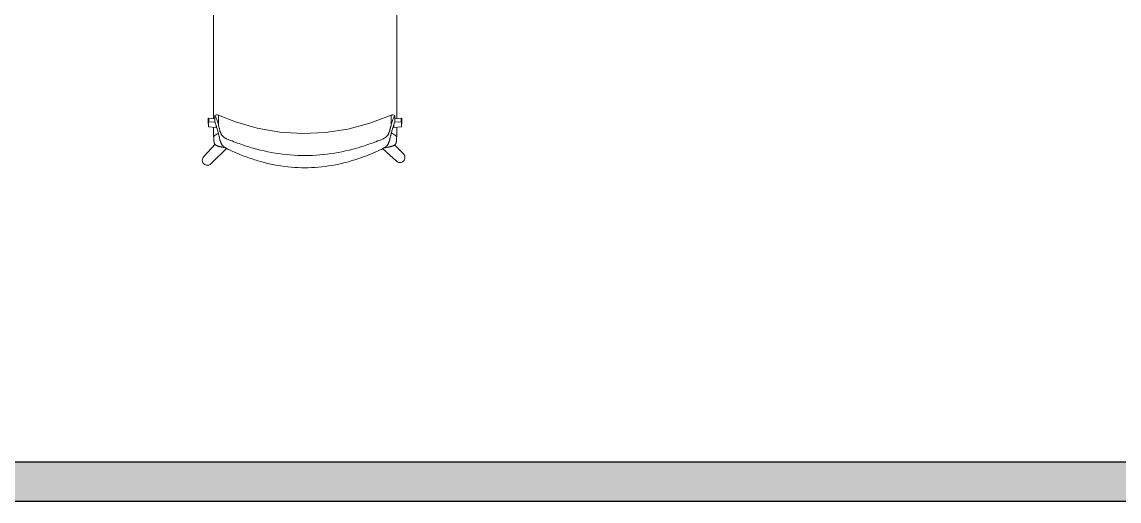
# Model space of a CAD drawing. Header units: millimetres. Extents: x 155927 to 295199, y -4084 to 97293.
# Drawn here: x 178993 to 181835, y 15607 to 16848 of the extents above; entities that cross this region are included whole.
import ezdxf

# ---------------------------------------------------------------- set-up
doc = ezdxf.new("R2010")
doc.units = ezdxf.units.MM
doc.header["$MEASUREMENT"] = 0
for name, color, linetype, lineweight in [('A-WALL-PATT', 7, 'CONTINUOUS', 9), ('I-FURN', 8, 'CONTINUOUS', 9), ('I-WALL', 7, 'CONTINUOUS', 9)]:
    doc.layers.add(name, color=color, linetype=linetype, lineweight=lineweight)

msp = doc.modelspace()

# ---------------------------------------------------------------- hatches: boundary and pattern name
at = {"layer": 'A-WALL-PATT'}
msp.add_hatch(color=256, dxfattribs=at).paths.add_polyline_path([(185650.8, 15606.6), (185650.8, 15707.6), (175050.8, 15707.6), (175050.8, 15606.6), (185352.5, 15606.6)], flags=0)

# ---------------------------------------------------------------- linework, layer by layer
at = {"layer": 'I-FURN'}
for p, q in [((179493, 16596.8), (179475.8, 16598.8)), ((179475.8, 16598.8), (179475.8, 16585.5)), ((179493, 16596.8), (179476.8, 16598.8)), ((179494.8, 16606.3), (179493, 16605.1)), ((179493, 16589.4), (179493, 16603)), ((179496.9, 16607), (179494.8, 16606.3)), ((179498.4, 16607.2), (179496.9, 16607)), ((179500.3, 16607.1), (179498.4, 16607.2)), ((179502.1, 16606.6), (179500.3, 16607.1)), ((179546.1, 16589.1), (179502.1, 16606.6)), ((179949.9, 16606.6), (179894.8, 16585.4)), ((179949.9, 16606.6), (179951.7, 16607.1)), ((179951.7, 16607.1), (179953.6, 16607.2)), ((179953.6, 16607.2), (179955.1, 16607)), ((179955.1, 16607), (179957.2, 16606.3)), ((179957.2, 16606.3), (179959, 16605.1)), ((179959, 16589.4), (179959, 16603)), ((179976.2, 16598.8), (179959, 16596.8)), ((179977.1, 16598.8), (179959, 16596.6)), ((179977.1, 16585.5), (179977.1, 16598.8)), ((179476.2, 16589.1), (179493.5, 16587.9)), ((179476.2, 16575.8), (179476.2, 16589.1)), ((179496.1, 16574.4), (179476.2, 16575.8)), ((179496.1, 16580.3), (179496.1, 16574.4)), ((179497, 16577.4), (179497, 16574.4)), ((179602.9, 16572.7), (179546.1, 16589.1)), ((179661.1, 16562.5), (179602.9, 16572.7)), ((179837.6, 16570.2), (179779.2, 16561.2)), ((179894.8, 16585.4), (179837.6, 16570.2)), ((179956, 16574.4), (179956, 16580.3)), ((179956.9, 16574.4), (179956.9, 16583.2)), ((179976.8, 16575.7), (179956.9, 16574.4)), ((179958.5, 16587.9), (179975.9, 16589.1)), ((179958.5, 16587.8), (179976.8, 16589.1)), ((179976.8, 16589.1), (179976.8, 16575.7)), ((179720.1, 16558.7), (179661.1, 16562.5)), ((179779.2, 16561.2), (179720.1, 16558.7)), ((179493.9, 16530.8), (179464.9, 16499.3)), ((179483.6, 16481.1), (179524.2, 16520.5)), ((179927.5, 16520), (179962.6, 16487.8)), ((179980.8, 16506.5), (179958.7, 16529.3))]:
    msp.add_line(p, q, dxfattribs=at)
for centre, start, end in [((179473.6, 16489.5), 131.9662, 319.5824), ((179972.3, 16496.5), 221.9896, 49.6059)]:
    msp.add_arc(centre, 13.1, start, end, dxfattribs=at)
for centre, start_param, end_param in [((179459.3, 16593.4), 6.026179, 6.605675), ((179460.3, 16593.4), 6.026179, 6.605675), ((179992.7, 16593.4), 2.819103, 3.398599), ((179993.6, 16593.4), 2.819103, 3.398599), ((179459.3, 16580.1), 0.238848, 0.322489), ((179993.6, 16580.1), 2.819103, 2.902745)]:
    msp.add_ellipse(centre, major_axis=(17.4, 0), ratio=0.978487, start_param=start_param, end_param=end_param, dxfattribs=at)
for points, knots in [([(179489.6, 16596.5), (179489.6, 16597.2), (179489.6, 16600.4), (179489.6, 16606.3), (179489.6, 16614.1), (179489.6, 16621.8), (179489.6, 16631.9), (179489.6, 16644.3), (179489.6, 16656.5), (179489.6, 16666.4), (179489.6, 16674), (179489.6, 16681.6), (179489.6, 16691.7), (179489.6, 16704.1), (179489.6, 16719), (179489.6, 16734.1), (179489.6, 16749.3), (179489.6, 16764.3), (179489.6, 16776.8), (179489.6, 16786.8), (179489.6, 16794.5), (179489.6, 16802.1), (179489.6, 16812.2), (179489.6, 16824.6), (179489.6, 16837.1), (179489.6, 16847.2), (179489.6, 16854.8), (179489.6, 16862.4), (179489.6, 16867.6), (179489.6, 16870.2), (179489.6, 16870.4)], [-0.8977274, -0.8977274, -0.8977274, -0.8977274, -0.8928571, -0.875, -0.8571429, -0.8392857, -0.8214286, -0.7857143, -0.75, -0.7321429, -0.7142857, -0.6964286, -0.6785714, -0.6428571, -0.6071429, -0.5714286, -0.5357143, -0.5, -0.4642857, -0.4464286, -0.4285714, -0.4107143, -0.3928571, -0.3571429, -0.3214286, -0.3035714, -0.2857143, -0.2678571, -0.25, -0.2488464, -0.2488464, -0.2488464, -0.2488464]), ([(179964.3, 16870.4), (179964.3, 16870.3), (179964.3, 16865.2), (179964.3, 16854.9), (179964.3, 16839.6), (179964.3, 16824.5), (179964.3, 16811.9), (179964.3, 16801.8), (179964.3, 16794.2), (179964.3, 16786.5), (179964.3, 16776.5), (179964.3, 16764.1), (179964.3, 16751.8), (179964.3, 16741.8), (179964.3, 16734.3), (179964.3, 16726.7), (179964.3, 16716.7), (179964.3, 16704.3), (179964.3, 16691.8), (179964.3, 16681.7), (179964.3, 16674), (179964.3, 16666.4), (179964.3, 16656.3), (179964.3, 16643.8), (179964.3, 16628.7), (179964.3, 16613.3), (179964.3, 16602.5), (179964.3, 16597), (179964.3, 16596.5)], [-0.7507659, -0.7507659, -0.7507659, -0.7507659, -0.75, -0.7142857, -0.6785714, -0.6428571, -0.6071429, -0.5892857, -0.5714286, -0.5535714, -0.5357143, -0.5, -0.4642857, -0.4464286, -0.4285714, -0.4107143, -0.3928571, -0.3571429, -0.3214286, -0.3035714, -0.2857143, -0.2678571, -0.25, -0.2142857, -0.1785714, -0.1428571, -0.1071429, -0.103964, -0.103964, -0.103964, -0.103964]), ([(179493, 16603.3), (179493, 16603.7), (179493, 16604.5), (179493, 16605.1), (179493, 16605), (179493, 16604.4), (179493, 16603.5), (179493, 16603)], [0.4171888, 0.4171888, 0.4171888, 0.4171888, 0.5, 0.625, 0.75, 0.875, 1, 1, 1, 1]), ([(179502.1, 16581.7), (179502.1, 16584.7), (179502.1, 16590.1), (179502.1, 16596.4), (179502.1, 16601.2), (179502.1, 16603.8), (179502.1, 16605.3), (179502.1, 16605.8), (179502.1, 16606)], [0, 0, 0, 0, 0.1111111, 0.2222222, 0.3333333, 0.4444444, 0.5, 0.5555556, 0.5555556, 0.5555556, 0.5555556]), ([(179949.9, 16606), (179949.9, 16605.7), (179949.9, 16605.1), (179949.9, 16603.1), (179949.9, 16599.2), (179949.9, 16592), (179949.9, 16585.4), (179949.9, 16581.7)], [0.4444444, 0.4444444, 0.4444444, 0.4444444, 0.5138889, 0.5833333, 0.7222222, 0.8611111, 1, 1, 1, 1]), ([(179959, 16603), (179959, 16603.5), (179959, 16604.4), (179959, 16605), (179959, 16605.1), (179959, 16604.5), (179959, 16603.7), (179959, 16603.4)], [0, 0, 0, 0, 0.125, 0.25, 0.375, 0.5, 0.5837817, 0.5837817, 0.5837817, 0.5837817]), ([(179537.9, 16513.3), (179535.4, 16514.1), (179530.6, 16516), (179525.5, 16518.5), (179521.9, 16520.5), (179519.4, 16522.1), (179517.6, 16523.4), (179516.4, 16524.4), (179515.7, 16524.9), (179515.2, 16525.4), (179514.8, 16525.8), (179514.2, 16526.3), (179513.2, 16527.3), (179512.1, 16528.7), (179510.9, 16530.5), (179510, 16532.2), (179509.2, 16533.9), (179508.6, 16535.5), (179508.1, 16536.8), (179507.7, 16537.8), (179507.5, 16538.3), (179507.3, 16538.6), (179507.2, 16539), (179507, 16539.5), (179506.7, 16540.4), (179506.3, 16541.5), (179505.9, 16542.9), (179505.6, 16544.6), (179505.3, 16546.3), (179505, 16548), (179504.7, 16549.3), (179504.4, 16550.6), (179503.9, 16552.3), (179503.2, 16555.2), (179502.1, 16559.3), (179500.9, 16563.8), (179499.8, 16568), (179498.6, 16572.1), (179497.5, 16575.8), (179496.5, 16579.3), (179495.8, 16581.3), (179495.5, 16582.2)], [0, 0, 0, 0, 0.035714, 0.071429, 0.089286, 0.107143, 0.125, 0.133929, 0.138393, 0.142857, 0.147321, 0.151786, 0.160714, 0.178571, 0.196429, 0.214286, 0.232143, 0.25, 0.267857, 0.276786, 0.28125, 0.285714, 0.290179, 0.294643, 0.303571, 0.321429, 0.339286, 0.357143, 0.392857, 0.410714, 0.428571, 0.446429, 0.464286, 0.5, 0.571429, 0.642857, 0.714286, 0.785714, 0.857143, 0.928571, 1, 1, 1, 1]), ([(179499.2, 16591.5), (179499.6, 16590.2), (179500.6, 16587.2), (179501.6, 16583.7), (179502.1, 16581.7)], [0.6969464, 0.6969464, 0.6969464, 0.6969464, 0.8333333, 1, 1, 1, 1]), ([(179502.1, 16581.7), (179502.6, 16580.1), (179503.2, 16577.8), (179504, 16575), (179504.4, 16573.4), (179504.7, 16572.2), (179505, 16571), (179505.3, 16569.5), (179505.5, 16568.1), (179505.8, 16566.6), (179506.1, 16565.4), (179506.5, 16564.4), (179506.8, 16563.6), (179507, 16563.2), (179507.2, 16562.8), (179507.3, 16562.5), (179507.6, 16562), (179507.9, 16561.1), (179508.5, 16559.8), (179509.2, 16558.2), (179510, 16556.5), (179511, 16554.8), (179512.2, 16553.1), (179513.4, 16551.7), (179514.3, 16550.8), (179514.9, 16550.2), (179515.4, 16549.8), (179515.9, 16549.5), (179516.6, 16549), (179517.8, 16548.1), (179519.6, 16546.9), (179522.1, 16545.5), (179525.7, 16543.6), (179530.7, 16541.5), (179535.4, 16540), (179537.9, 16539.3)], [0, 0, 0, 0, 0.125, 0.1875, 0.21875, 0.25, 0.28125, 0.3125, 0.375, 0.40625, 0.4375, 0.46875, 0.484375, 0.492188, 0.5, 0.507812, 0.515625, 0.53125, 0.5625, 0.59375, 0.625, 0.65625, 0.6875, 0.71875, 0.734375, 0.742188, 0.75, 0.757812, 0.765625, 0.78125, 0.8125, 0.84375, 0.875, 0.9375, 1, 1, 1, 1]), ([(179956.6, 16582.2), (179955.9, 16580.3), (179954.8, 16577.1), (179953.4, 16572.1), (179952.3, 16568), (179951.1, 16563.8), (179949.9, 16559.3), (179948.9, 16555.2), (179948, 16551.9), (179947.4, 16549.7), (179947, 16548), (179946.7, 16546.3), (179946.4, 16544.6), (179946.1, 16542.9), (179945.7, 16541.5), (179945.4, 16540.4), (179945.1, 16539.5), (179944.9, 16539), (179944.7, 16538.6), (179944.5, 16538.3), (179944.3, 16537.8), (179944, 16536.8), (179943.5, 16535.5), (179942.8, 16533.9), (179942, 16532.2), (179941.1, 16530.5), (179940, 16528.7), (179938.8, 16527.3), (179937.9, 16526.3), (179937.3, 16525.8), (179936.8, 16525.4), (179936.3, 16524.9), (179935.7, 16524.4), (179934.5, 16523.4), (179932.6, 16522.1), (179930.1, 16520.5), (179926.5, 16518.5), (179921.4, 16516), (179916.7, 16514.1), (179914.2, 16513.3)], [0, 0, 0, 0, 0.142857, 0.214286, 0.285714, 0.357143, 0.428571, 0.5, 0.535714, 0.571429, 0.589286, 0.607143, 0.642857, 0.660714, 0.678571, 0.696429, 0.705357, 0.709821, 0.714286, 0.71875, 0.723214, 0.732143, 0.75, 0.767857, 0.785714, 0.803571, 0.821429, 0.839286, 0.848214, 0.852679, 0.857143, 0.861607, 0.866071, 0.875, 0.892857, 0.910714, 0.928571, 0.964286, 1, 1, 1, 1]), ([(179914.2, 16539.3), (179916.6, 16540), (179921.3, 16541.5), (179926.3, 16543.6), (179929.9, 16545.5), (179932.4, 16546.9), (179934.3, 16548.1), (179935.5, 16549), (179936.1, 16549.5), (179936.6, 16549.8), (179937.1, 16550.2), (179937.7, 16550.8), (179938.7, 16551.7), (179939.8, 16553.1), (179941, 16554.8), (179942, 16556.5), (179942.8, 16558.2), (179943.5, 16559.8), (179944.1, 16561.1), (179944.5, 16562), (179944.7, 16562.5), (179944.9, 16562.8), (179945, 16563.2), (179945.2, 16563.6), (179945.5, 16564.4), (179945.9, 16565.4), (179946.2, 16566.6), (179946.5, 16568.1), (179946.7, 16569.5), (179947, 16571), (179947.3, 16572.2), (179947.6, 16573.4), (179948, 16575), (179948.8, 16577.8), (179949.5, 16580.1), (179949.9, 16581.7)], [0, 0, 0, 0, 0.0625, 0.125, 0.15625, 0.1875, 0.21875, 0.234375, 0.242188, 0.25, 0.257812, 0.265625, 0.28125, 0.3125, 0.34375, 0.375, 0.40625, 0.4375, 0.46875, 0.484375, 0.492188, 0.5, 0.507812, 0.515625, 0.53125, 0.5625, 0.59375, 0.625, 0.6875, 0.71875, 0.75, 0.78125, 0.8125, 0.875, 1, 1, 1, 1]), ([(179502.5, 16559.4), (179502.1, 16559.2), (179499.8, 16558), (179495.5, 16555.5), (179491.7, 16552.6), (179489.8, 16551)], [0.93933321, 0.93933321, 0.93933321, 0.93933321, 0.94444444, 0.97222222, 1, 1, 1, 1]), ([(179523.9, 16520.4), (179521.5, 16520.9), (179517.8, 16521.7), (179513.4, 16522.8), (179510.9, 16523.4), (179509.1, 16523.8), (179507.4, 16524.3), (179505.8, 16524.7), (179504.2, 16525.1), (179502.5, 16525.7), (179500.7, 16526.3), (179499, 16526.9), (179497.7, 16527.5), (179496.7, 16528), (179496.1, 16528.4), (179495.4, 16528.8), (179494.5, 16529.5), (179493.5, 16530.4), (179492.6, 16531.6), (179492, 16532.8), (179491.6, 16534), (179491.2, 16535.4), (179491, 16536.6), (179490.9, 16537.5), (179490.8, 16538), (179490.8, 16538.4), (179490.7, 16538.8), (179490.7, 16539.3), (179490.6, 16540.2), (179490.5, 16541.4), (179490.4, 16542.6), (179490.3, 16543.6), (179490.2, 16544.4), (179490.2, 16545.2), (179490.1, 16546.3), (179490, 16548.3), (179489.9, 16549.9), (179489.8, 16551)], [0, 0, 0, 0, 0.125, 0.1875, 0.21875, 0.25, 0.28125, 0.3125, 0.34375, 0.375, 0.40625, 0.4375, 0.46875, 0.484375, 0.5, 0.515625, 0.53125, 0.5625, 0.59375, 0.625, 0.65625, 0.6875, 0.71875, 0.734375, 0.742188, 0.75, 0.757812, 0.765625, 0.78125, 0.8125, 0.84375, 0.859375, 0.875, 0.890625, 0.90625, 0.9375, 1, 1, 1, 1]), ([(179537.9, 16539.3), (179549.8, 16534.5), (179574, 16525.6), (179623.6, 16511.6), (179687.3, 16501.2), (179764.8, 16501.2), (179828.5, 16511.6), (179878.1, 16525.6), (179902.2, 16534.5), (179914.2, 16539.3)], [-1, -1, -1, -1, -0.9, -0.8, -0.6, -0.4, -0.2, -0.1, 0, 0, 0, 0]), ([(179964.1, 16551), (179964, 16549.9), (179963.9, 16548.3), (179963.8, 16546.3), (179963.8, 16545.2), (179963.7, 16544.4), (179963.6, 16543.6), (179963.6, 16542.6), (179963.5, 16541.4), (179963.4, 16540.2), (179963.3, 16539.3), (179963.2, 16538.8), (179963.2, 16538.4), (179963.1, 16538), (179963, 16537.5), (179962.9, 16536.6), (179962.7, 16535.4), (179962.4, 16534), (179961.9, 16532.8), (179961.3, 16531.6), (179960.4, 16530.4), (179959.4, 16529.5), (179958.6, 16528.8), (179957.9, 16528.4), (179957.2, 16528), (179956.2, 16527.5), (179954.9, 16526.9), (179953.2, 16526.3), (179951.4, 16525.7), (179949.7, 16525.1), (179948.1, 16524.7), (179946.6, 16524.3), (179944.9, 16523.8), (179943, 16523.4), (179940.6, 16522.8), (179936.2, 16521.7), (179932.4, 16520.9), (179930.1, 16520.4)], [0, 0, 0, 0, 0.0625, 0.09375, 0.109375, 0.125, 0.140625, 0.15625, 0.1875, 0.21875, 0.234375, 0.242188, 0.25, 0.257812, 0.265625, 0.28125, 0.3125, 0.34375, 0.375, 0.40625, 0.4375, 0.46875, 0.484375, 0.5, 0.515625, 0.53125, 0.5625, 0.59375, 0.625, 0.65625, 0.6875, 0.71875, 0.75, 0.78125, 0.8125, 0.875, 1, 1, 1, 1]), ([(179964.1, 16551), (179962.2, 16552.6), (179958.4, 16555.5), (179953.7, 16558.3), (179950.8, 16559.7), (179950, 16560.1)], [0, 0, 0, 0, 0.02777778, 0.05555556, 0.06747035, 0.06747035, 0.06747035, 0.06747035]), ([(179914.2, 16513.3), (179898.1, 16505.8), (179865.2, 16492.6), (179808.3, 16476.8), (179743.8, 16468.3), (179672.8, 16471.5), (179615, 16484), (179570.3, 16499.1), (179548.6, 16508.3), (179537.9, 16513.3)], [-1, -1, -1, -1, -0.863636, -0.727273, -0.545455, -0.363636, -0.181818, -0.090909, 0, 0, 0, 0])]:
    msp.add_open_spline(points, degree=3, knots=knots, dxfattribs=at)
for points in [[(179493, 16603), (179493.4, 16602.8), (179494.4, 16602.1), (179495.9, 16600), (179497.3, 16596.7), (179498.3, 16593.9), (179498.9, 16592.4)], [(179949.9, 16581.7), (179950.4, 16583.7), (179951.5, 16587.5), (179953.2, 16592.5), (179954.7, 16596.7), (179956.2, 16600), (179957.7, 16602.1), (179958.6, 16602.8), (179959, 16603)], [(179489.6, 16554.9), (179489.6, 16561), (179489.6, 16567.3), (179489.6, 16573.8)], [(179495.5, 16582.2), (179495, 16583.5), (179494.2, 16586), (179493.4, 16588.3), (179493, 16589.4)], [(179497.2, 16573.6), (179497.6, 16573.3), (179498, 16573.1), (179498.4, 16572.8)], [(179953.7, 16572.8), (179954.1, 16573.1), (179954.5, 16573.3), (179954.8, 16573.6)], [(179959, 16589.4), (179958.6, 16588.3), (179957.8, 16586), (179957, 16583.5), (179956.6, 16582.2)], [(179964.3, 16573.8), (179964.3, 16567.3), (179964.3, 16561), (179964.3, 16554.9)], [(179489.8, 16551), (179489.8, 16551.7), (179489.7, 16552.9), (179489.7, 16554.2), (179489.6, 16554.9)], [(179964.3, 16554.9), (179964.3, 16554.2), (179964.2, 16552.9), (179964.1, 16551.7), (179964.1, 16551)], [(179926.4, 16519.7), (179927.6, 16520), (179928.8, 16520.2), (179930.1, 16520.4)], [(179930.1, 16520.4), (179928.9, 16520.2), (179927.7, 16520), (179926.5, 16519.8)]]:
    msp.add_open_spline(points, degree=3, dxfattribs=at)
at = {"layer": 'I-WALL', "lineweight": 30}
for p, q in [((185650.8, 15707.6), (175050.8, 15707.6)), ((175151.8, 15606.6), (185650.8, 15606.6))]:
    msp.add_line(p, q, dxfattribs=at)

doc.saveas('drawing.dxf')
